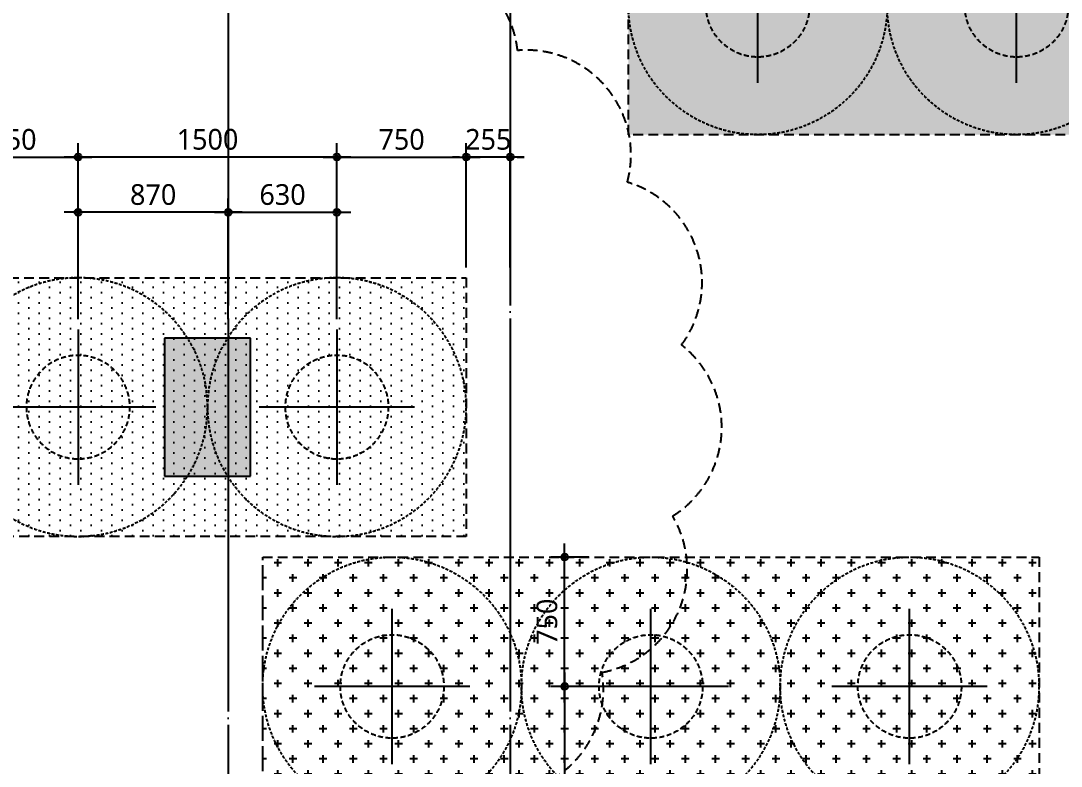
# Model space of a CAD drawing. Header units: millimetres. Extents: x 317501 to 814054, y -400799 to -14117.
# Drawn here: x 789252 to 795283, y -35089 to -30766 of the extents above; entities that cross this region are included whole.
import ezdxf
from ezdxf.xclip import XClip

# ---------------------------------------------------------------- set-up
doc = ezdxf.new("R2010")
doc.units = ezdxf.units.MM
doc.header["$LTSCALE"] = 38
doc.header["$XCLIPFRAME"] = 0
doc.linetypes.add('XS-기초$0$CEN', pattern=[62, 60, -1, 0, -1])
doc.linetypes.add('XS-기초$0$HID', pattern=[2.3, 1.5, -0.8])
doc.layers.get('Defpoints').update_dxf_attribs({"color": 145})
for name, color, linetype in [('CROSS', 15, 'Continuous'), ('DIM', 7, 'Continuous'), ('DOT', 3, 'Continuous'), ('XS-기초$0$252', 252, 'Continuous'), ('XS-기초$0$CEN', 1, 'XS-기초$0$CEN'), ('XS-기초$0$PILE', 3, 'XS-기초$0$HID'), ('XS-기초$0$WALL', 11, 'Continuous'), ('XS-기초$0$보강구간', 6, 'XS-기초$0$HID')]:
    doc.layers.add(name, color=color, linetype=linetype)
doc.layers.add('XS-기초$0$0106', color=30, linetype='XS-기초$0$HID', plot=False)
doc.layers.add('XS-기초$0$DEFPOINT', color=144, linetype='Continuous', plot=False)
doc.styles.add('맑은고딕', font='malgun.ttf')
doc.dimstyles.new('DIM_40', dxfattribs={"dimscale": 40, "dimtxt": 3, "dimasz": 1, "dimexe": 2, "dimexo": 1.5, "dimgap": 1, "dimtad": 1, "dimdec": 0, "dimzin": 0, "dimdsep": 46, "dimtxsty": '맑은고딕', "dimblk1": 'DIMDOT', "dimblk2": 'DIMDOT', "dimsah": 1, "dimcen": 0.09, "dimdle": 2, "dimclrd": 7, "dimclre": 7, "dimclrt": 6, "dimadec": 0, "dimazin": 0, "dimtfac": 1, "dimtdec": 0, "dimtix": 1, "dimtmove": 2, "dimatfit": 3, "dimldrblk": 'DIMDOT', "dimfxl": 0, "dimtolj": 1, "dimtzin": 0, "dimarcsym": 0})

# ---------------------------------------------------------------- blocks, each defined once
blk = doc.blocks.new('XS-기초$0$PILE-600')
at = {"layer": 'XS-기초$0$DEFPOINT', "color": 173, "linetype": 'XS-기초$0$HID', "ltscale": 0.3}
blk.add_circle((0, 0), 750, dxfattribs=at)
at = {"layer": 'XS-기초$0$PILE', "linetype": 'Continuous'}
for p, q in [((0, -450), (0, 450)), ((-450, 0), (450, 0))]:
    blk.add_line(p, q, dxfattribs=at)
at = {"layer": 'XS-기초$0$PILE', "ltscale": 0.5}
blk.add_circle((0, 0), 300, dxfattribs=at)
blk = doc.blocks.new('XS-기초$0$A$C762E058C')
at = {"layer": 'XS-기초$0$252'}
h = blk.add_hatch(color=256, dxfattribs=at)
h.dxf.hatch_style = 1
h.paths.add_polyline_path([(68150, -15900), (68150, -15100), (67650, -15100), (67650, -15900)])
h.paths.add_polyline_path([(60300, -15900), (60300, -15100), (59800, -15100), (59800, -15900)])
h.paths.add_polyline_path([(57590, -15900), (57340, -15900), (57340, -13415), (58140, -13415), (58140, -14615), (57590, -14615)])
h.paths.add_polyline_path([(58140, -12170), (58140, -10970), (57590, -10970), (57590, -8335), (58140, -8335), (58140, -6475), (57340, -6475), (57340, -12170)])
h.paths.add_polyline_path([(64580, -14615), (63780, -14615), (63780, -13415), (64580, -13415)])
h.paths.add_polyline_path([(68050, -13615), (67800, -13615), (67800, -12080), (68050, -12080)])
h.paths.add_polyline_path([(64580, -12170), (63780, -12170), (63780, -10970), (64580, -10970)])
h.paths.add_polyline_path([(70980, -12170), (70480, -12170), (70480, -10970), (71280, -10970), (71280, -15900), (70980, -15900), (70980, -14615), (70480, -14615), (70480, -13415), (70980, -13415)])
h.paths.add_polyline_path([(60310, -13615), (60560, -13615), (60560, -12080), (60310, -12080)])
h.paths.add_polyline_path([(50800, -12170), (50800, -10970), (50000, -10970), (50000, -12170)])
h.paths.add_polyline_path([(50800, -14615), (50800, -13415), (50000, -13415), (50000, -14615)])
h.paths.add_polyline_path([(46830, -13615), (47080, -13615), (47080, -12080), (46830, -12080)])
h.paths.add_polyline_path([(52175, -6475), (52175, -8335), (49225, -8335), (49225, -6475), (49925, -6475), (49925, -7635), (50700, -7635), (51475, -7635), (51475, -6475)])
h.paths.add_polyline_path([(63405, -6475), (63405, -7635), (64180, -7635), (64955, -7635), (64955, -6475), (65655, -6475), (65655, -8335), (62705, -8335), (62705, -6475)])
h.paths.add_polyline_path([(54570, -13615), (54320, -13615), (54320, -12080), (54570, -12080)])
h.paths.add_polyline_path([(62555, -4685), (62055, -4685), (62055, -2075), (61155, -2075), (61155, -2375), (61755, -2375), (61755, -4675), (56855, -4675), (56855, -2375), (57455, -2375), (57455, -2075), (56555, -2075), (56555, -4675), (54205, -4675), (54205, -4975), (61755, -4975), (61755, -5185), (62555, -5185)])
h.paths.add_polyline_path([(59965, -2075), (59965, -2375), (58645, -2375), (58645, -2075)], flags=17)
h.paths.add_polyline_path([(67650, -5185), (68450, -5185), (68450, -4685), (67650, -4685)])
h.paths.add_polyline_path([(80600, -5275), (80600, -4475), (80100, -4475), (80100, -5275)])
h.paths.add_polyline_path([(48285, -215), (48285, -340), (48285, -465), (51055, -465), (51055, -1885), (52105, -1885), (52105, -2375), (52405, -2375), (52405, -1585), (51355, -1585), (51355, -340), (51355, 905), (52405, 905), (52405, 1695), (52105, 1695), (52105, 1205), (51055, 1205), (51055, -215)])
h.paths.add_polyline_path([(48285, 7825), (48285, 7700), (48285, 7575), (51055, 7575), (51055, 6155), (52105, 6155), (52105, 5665), (52405, 5665), (52405, 6455), (51355, 6455), (51355, 7700), (51355, 8945), (52405, 8945), (52405, 9735), (52105, 9735), (52105, 9245), (51055, 9245), (51055, 7825)])
h.paths.add_polyline_path([(51405, 14290), (51405, 14540), (50775, 14540), (50775, 14290)])
h.paths.add_polyline_path([(52105, 13685), (52105, 14485), (52405, 14485), (52405, 13685)])
h.paths.add_polyline_path([(44765, 14270), (45065, 14270), (45065, 14670), (44765, 14670)])
h.paths.add_polyline_path([(45765, 14290), (45765, 14540), (47000, 14540), (47000, 14290)])
h.paths.add_polyline_path([(44765, 21250), (45065, 21250), (45065, 20850), (44765, 20850)])
h.paths.add_polyline_path([(45765, 21230), (45765, 20980), (47000, 20980), (47000, 21230)])
h.paths.add_polyline_path([(51405, 21230), (51405, 20980), (50775, 20980), (50775, 21230)])
h.paths.add_polyline_path([(52105, 21835), (52105, 21035), (52405, 21035), (52405, 21835)])
blk = doc.blocks.new('XS-기초')
at = {"layer": 'XS-기초$0$0106'}
blk.add_lwpolyline([(189041.9, 193275, 0.520567), (188857.6, 194252, 0.520567), (188330.1, 195094.7, 0.520567), (187531.8, 195687.4, 0.520567), (186572.5, 195948.5, 0.520567), (185584, 195842.2, 0.520567), (184702.1, 195383.1, 0.520567), (184048.1, 194634.3, 0.520567), (183711.8, 193698.7, 0.520567), (183739.4, 192704.8, 0.520567), (184127.2, 191789.4, 0.520567), (184821.8, 191078.1, 0.520567), (185727.8, 190668.7, 0.520567), (186720.7, 190617.5, 0.520567), (187664.1, 190931.5, 0.520567), (188428.2, 191567.6, 0.520567), (188908, 192438.3, 0.520567)], format="xyb", close=True, dxfattribs=at)
at = {"layer": 'XS-기초$0$CEN'}
for p, q in [((189230, 193245), (180065, 193245)), ((189230, 191610), (182490, 191610))]:
    blk.add_line(p, q, dxfattribs=at)
at = {"layer": 'XS-기초$0$WALL'}
for p, q in [((186760, 193615), (185960, 193615)), ((185960, 193615), (185960, 193115)), ((186760, 193115), (186760, 193615)), ((185960, 193115), (186760, 193115))]:
    blk.add_line(p, q, dxfattribs=at)
at = {"layer": 'XS-기초$0$보강구간'}
for points in [[(185610, 191865), (185610, 194865), (187110, 194865), (187110, 191865)], [(190940, 181925), (187940, 181925), (187940, 190925), (190940, 190925)]]:
    blk.add_lwpolyline(points, close=True, dxfattribs=at)
at = {"layer": 'XS-기초$0$보강구간', "color": 7}
blk.add_lwpolyline([(181715, 193045), (185490, 193045), (185490, 188545), (179490, 188545), (179490, 193045), (179765, 193045), (179765, 194375), (181715, 194375), (181715, 193045)], dxfattribs=at)
at = {"layer": 'XS-기초$0$252'}
blk.add_blockref('XS-기초$0$A$C762E058C', (118310, 198300), dxfattribs=at)
at = {"layer": 'XS-기초$0$PILE', "xscale": -1}
for p in [(186360, 194115), (186360, 192615)]:
    blk.add_blockref('XS-기초$0$PILE-600', p, dxfattribs=at)
at = {"layer": 'XS-기초$0$PILE'}
for p in [(184740, 192295), (184740, 190795), (188690, 190175), (184740, 189295), (188690, 188675)]:
    blk.add_blockref('XS-기초$0$PILE-600', p, dxfattribs=at)
blk = doc.blocks.new('DIMDOT')
at = {"layer": 'DIM', "linetype": 'Continuous'}
blk.add_line((-2, 0), (2, 0), dxfattribs=at)
for radius in [0.5, 0.25]:
    blk.add_circle((0, 0), radius, dxfattribs=at)
blk = doc.blocks.new('*D757')
at = {"layer": 'Defpoints', "color": 0, "linetype": 'Continuous', "transparency": 16777216}
for p in [(792604.1, -34626.8), (792404.1, -36126.8), (792604.1, -36126.8)]:
    blk.add_point(p, dxfattribs=at)
at = {"layer": 'DIM', "color": 7, "linetype": 'Continuous', "lineweight": -2, "transparency": 16777216}
for p, q in [((792544.1, -34626.8), (792324.1, -34626.8)), ((792404.1, -34666.8), (792404.1, -36086.8)), ((792544.1, -36126.8), (792324.1, -36126.8))]:
    blk.add_line(p, q, dxfattribs=at)
at = {"layer": 'DIM', "color": 7, "linetype": 'Continuous', "lineweight": -2, "transparency": 16777216, "xscale": 40, "yscale": 40, "zscale": 40}
for p, rotation in [((792404.1, -34626.8), 90), ((792404.1, -36126.8), 270)]:
    blk.add_blockref('DIMDOT', p, dxfattribs=dict(at, rotation=rotation))
at = {"layer": 'DIM', "color": 6, "linetype": 'Continuous', "transparency": 16777216, "insert": (792301.8, -35376.8), "char_height": 120, "attachment_point": 5, "rotation": 90, "style": '맑은고딕'}
blk.add_mtext('\\A1;1500', dxfattribs=at)
blk = doc.blocks.new('*D758')
at = {"layer": 'Defpoints', "color": 0, "linetype": 'Continuous', "transparency": 16777216}
for p in [(792404.1, -33876.8), (792604.1, -33876.8), (792604.1, -34626.8)]:
    blk.add_point(p, dxfattribs=at)
at = {"layer": 'DIM', "color": 7, "linetype": 'Continuous', "lineweight": -2, "transparency": 16777216}
for p, q in [((792544.1, -33876.8), (792324.1, -33876.8)), ((792404.1, -34586.8), (792404.1, -33916.8)), ((792544.1, -34626.8), (792324.1, -34626.8))]:
    blk.add_line(p, q, dxfattribs=at)
at = {"layer": 'DIM', "color": 7, "linetype": 'Continuous', "lineweight": -2, "transparency": 16777216, "xscale": 40, "yscale": 40, "zscale": 40}
for p, rotation in [((792404.1, -33876.8), 90), ((792404.1, -34626.8), 270)]:
    blk.add_blockref('DIMDOT', p, dxfattribs=dict(at, rotation=rotation))
at = {"layer": 'DIM', "color": 6, "linetype": 'Continuous', "transparency": 16777216, "insert": (792302.1, -34251.8), "char_height": 120, "attachment_point": 5, "rotation": 90, "style": '맑은고딕'}
blk.add_mtext('\\A1;750', dxfattribs=at)
blk = doc.blocks.new('*D759')
at = {"layer": 'Defpoints', "color": 0, "linetype": 'Continuous', "transparency": 16777216}
for p in [(789584.1, -31556.8), (789584.1, -32556.8), (791084.1, -32556.8)]:
    blk.add_point(p, dxfattribs=at)
at = {"layer": 'DIM', "color": 7, "linetype": 'Continuous', "lineweight": -2, "transparency": 16777216}
for p, q in [((789584.1, -32496.8), (789584.1, -31476.8)), ((791084.1, -32496.8), (791084.1, -31476.8)), ((791044.1, -31556.8), (789624.1, -31556.8))]:
    blk.add_line(p, q, dxfattribs=at)
at = {"layer": 'DIM', "color": 7, "linetype": 'Continuous', "lineweight": -2, "transparency": 16777216, "xscale": 40, "yscale": 40, "zscale": 40, "rotation": 180}
blk.add_blockref('DIMDOT', (789584.1, -31556.8), dxfattribs=at)
at = {"layer": 'DIM', "color": 7, "linetype": 'Continuous', "lineweight": -2, "transparency": 16777216, "xscale": 40, "yscale": 40, "zscale": 40}
blk.add_blockref('DIMDOT', (791084.1, -31556.8), dxfattribs=at)
at = {"layer": 'DIM', "color": 6, "linetype": 'Continuous', "transparency": 16777216, "insert": (790334.1, -31454.4), "char_height": 120, "attachment_point": 5, "style": '맑은고딕'}
blk.add_mtext('\\A1;1500', dxfattribs=at)
blk = doc.blocks.new('*D760')
at = {"layer": 'Defpoints', "color": 0, "linetype": 'Continuous', "transparency": 16777216}
for p in [(791834.1, -31556.8), (791834.1, -32256.8), (791084.1, -32556.8)]:
    blk.add_point(p, dxfattribs=at)
at = {"layer": 'DIM', "color": 7, "linetype": 'Continuous', "lineweight": -2, "transparency": 16777216}
for p, q in [((791084.1, -32496.8), (791084.1, -31476.8)), ((791834.1, -32196.8), (791834.1, -31476.8)), ((791124.1, -31556.8), (791794.1, -31556.8))]:
    blk.add_line(p, q, dxfattribs=at)
at = {"layer": 'DIM', "color": 7, "linetype": 'Continuous', "lineweight": -2, "transparency": 16777216, "xscale": 40, "yscale": 40, "zscale": 40, "rotation": 180}
blk.add_blockref('DIMDOT', (791084.1, -31556.8), dxfattribs=at)
at = {"layer": 'DIM', "color": 7, "linetype": 'Continuous', "lineweight": -2, "transparency": 16777216, "xscale": 40, "yscale": 40, "zscale": 40}
blk.add_blockref('DIMDOT', (791834.1, -31556.8), dxfattribs=at)
at = {"layer": 'DIM', "color": 6, "linetype": 'Continuous', "transparency": 16777216, "insert": (791459.1, -31454.8), "char_height": 120, "attachment_point": 5, "style": '맑은고딕'}
blk.add_mtext('\\A1;750', dxfattribs=at)
blk = doc.blocks.new('*D761')
at = {"layer": 'Defpoints', "color": 0, "linetype": 'Continuous', "transparency": 16777216}
for p in [(789584.1, -31556.8), (788834.1, -32256.8), (789584.1, -32556.8)]:
    blk.add_point(p, dxfattribs=at)
at = {"layer": 'DIM', "color": 7, "linetype": 'Continuous', "lineweight": -2, "transparency": 16777216}
for p, q in [((788834.1, -32196.8), (788834.1, -31476.8)), ((789584.1, -32496.8), (789584.1, -31476.8)), ((788874.1, -31556.8), (789544.1, -31556.8))]:
    blk.add_line(p, q, dxfattribs=at)
at = {"layer": 'DIM', "color": 7, "linetype": 'Continuous', "lineweight": -2, "transparency": 16777216, "xscale": 40, "yscale": 40, "zscale": 40, "rotation": 180}
blk.add_blockref('DIMDOT', (788834.1, -31556.8), dxfattribs=at)
at = {"layer": 'DIM', "color": 7, "linetype": 'Continuous', "lineweight": -2, "transparency": 16777216, "xscale": 40, "yscale": 40, "zscale": 40}
blk.add_blockref('DIMDOT', (789584.1, -31556.8), dxfattribs=at)
at = {"layer": 'DIM', "color": 6, "linetype": 'Continuous', "transparency": 16777216, "insert": (789209.1, -31454.8), "char_height": 120, "attachment_point": 5, "style": '맑은고딕'}
blk.add_mtext('\\A1;750', dxfattribs=at)
blk = doc.blocks.new('*D824')
at = {"layer": 'Defpoints', "color": 0, "linetype": 'Continuous', "transparency": 16777216}
for p in [(791834.1, -31556.8), (791834.1, -32256.8), (792089.1, -32256.8)]:
    blk.add_point(p, dxfattribs=at)
at = {"layer": 'DIM', "color": 7, "linetype": 'Continuous', "lineweight": -2, "transparency": 16777216}
for p, q in [((791834.1, -32196.8), (791834.1, -31476.8)), ((792089.1, -32196.8), (792089.1, -31476.8)), ((791794.1, -31556.8), (791754.1, -31556.8)), ((792089.1, -31556.8), (791834.1, -31556.8)), ((792129.1, -31556.8), (792169.1, -31556.8))]:
    blk.add_line(p, q, dxfattribs=at)
at = {"layer": 'DIM', "color": 7, "linetype": 'Continuous', "lineweight": -2, "transparency": 16777216, "xscale": 40, "yscale": 40, "zscale": 40}
blk.add_blockref('DIMDOT', (791834.1, -31556.8), dxfattribs=at)
at = {"layer": 'DIM', "color": 7, "linetype": 'Continuous', "lineweight": -2, "transparency": 16777216, "xscale": 40, "yscale": 40, "zscale": 40, "rotation": 180}
blk.add_blockref('DIMDOT', (792089.1, -31556.8), dxfattribs=at)
at = {"layer": 'DIM', "color": 6, "linetype": 'Continuous', "transparency": 16777216, "insert": (791961.6, -31454.8), "char_height": 120, "attachment_point": 5, "style": '맑은고딕'}
blk.add_mtext('\\A1;255', dxfattribs=at)
blk = doc.blocks.new('*D825')
at = {"layer": 'Defpoints', "color": 0, "linetype": 'Continuous', "transparency": 16777216}
for p in [(789584.1, -31876.8), (789584.1, -32556.8), (790454.1, -32556.8)]:
    blk.add_point(p, dxfattribs=at)
at = {"layer": 'DIM', "color": 7, "linetype": 'Continuous', "lineweight": -2, "transparency": 16777216}
for p, q in [((789584.1, -32496.8), (789584.1, -31796.8)), ((790454.1, -32496.8), (790454.1, -31796.8)), ((790414.1, -31876.8), (789624.1, -31876.8))]:
    blk.add_line(p, q, dxfattribs=at)
at = {"layer": 'DIM', "color": 7, "linetype": 'Continuous', "lineweight": -2, "transparency": 16777216, "xscale": 40, "yscale": 40, "zscale": 40, "rotation": 180}
blk.add_blockref('DIMDOT', (789584.1, -31876.8), dxfattribs=at)
at = {"layer": 'DIM', "color": 7, "linetype": 'Continuous', "lineweight": -2, "transparency": 16777216, "xscale": 40, "yscale": 40, "zscale": 40}
blk.add_blockref('DIMDOT', (790454.1, -31876.8), dxfattribs=at)
at = {"layer": 'DIM', "color": 6, "linetype": 'Continuous', "transparency": 16777216, "insert": (790019.1, -31774.8), "char_height": 120, "attachment_point": 5, "style": '맑은고딕'}
blk.add_mtext('\\A1;870', dxfattribs=at)
blk = doc.blocks.new('*D826')
at = {"layer": 'Defpoints', "color": 0, "linetype": 'Continuous', "transparency": 16777216}
for p in [(791084.1, -31876.8), (790454.1, -32556.8), (791084.1, -32556.8)]:
    blk.add_point(p, dxfattribs=at)
at = {"layer": 'DIM', "color": 7, "linetype": 'Continuous', "lineweight": -2, "transparency": 16777216}
for p, q in [((790454.1, -32496.8), (790454.1, -31796.8)), ((791084.1, -32496.8), (791084.1, -31796.8)), ((790494.1, -31876.8), (791044.1, -31876.8))]:
    blk.add_line(p, q, dxfattribs=at)
at = {"layer": 'DIM', "color": 7, "linetype": 'Continuous', "lineweight": -2, "transparency": 16777216, "xscale": 40, "yscale": 40, "zscale": 40, "rotation": 180}
blk.add_blockref('DIMDOT', (790454.1, -31876.8), dxfattribs=at)
at = {"layer": 'DIM', "color": 7, "linetype": 'Continuous', "lineweight": -2, "transparency": 16777216, "xscale": 40, "yscale": 40, "zscale": 40}
blk.add_blockref('DIMDOT', (791084.1, -31876.8), dxfattribs=at)
at = {"layer": 'DIM', "color": 6, "linetype": 'Continuous', "transparency": 16777216, "insert": (790769.1, -31774.8), "char_height": 120, "attachment_point": 5, "style": '맑은고딕'}
blk.add_mtext('\\A1;630', dxfattribs=at)

msp = doc.modelspace()

# ---------------------------------------------------------------- hatches: boundary and pattern name
at = {"layer": 'CROSS'}
h = msp.add_hatch(dxfattribs=at)
h.set_pattern_fill('CROSS', color=256, scale=350, angle=90, style=0)
h.set_pattern_definition([(90, (441441.62, 9993.23), (-87.5, 87.5), [43.75, -131.25]), (180, (441463.5, 10015.105), (-87.5, -87.5), [43.75, -131.25])])
h.paths.add_polyline_path([(795154.1, -33876.8), (795154.1, -39876.8), (790654.1, -39876.8), (790654.1, -39601.8), (789324.1, -39601.8), (789324.1, -37651.8), (790654.1, -37651.8), (790654.1, -33876.8)])
at = {"layer": 'DOT'}
h = msp.add_hatch(dxfattribs=at)
h.set_pattern_fill('DOTS', color=256, scale=60, style=0)
h.set_pattern_definition([(360, (1022639.12, -194611.77), (30, 60), [0, -60])])
h.paths.add_polyline_path([(801774.1, -28426.8), (801774.1, -31426.8), (792774.1, -31426.8), (792774.1, -28426.8)])
h = msp.add_hatch(dxfattribs=at)
h.set_pattern_fill('DOTS', color=256, scale=60, angle=90, style=0)
h.set_pattern_definition([(90, (955019.12, 196108.23), (-60, 30), [0, -60])])
h.paths.add_polyline_path([(788834.1, -32256.8), (791834.1, -32256.8), (791834.1, -33756.8), (788834.1, -33756.8)])

# ---------------------------------------------------------------- block references
ref = msp.add_blockref('XS-기초', (983699.1, -219366.8), dxfattribs=dict(rotation=90))
XClip(ref).set_block_clipping_path([(158870.0000000025, 179400.0000000027), (192729.9999999939, 200465.000000001)])

# ---------------------------------------------------------------- dimensions: what is measured, and where the dimension line sits
at = {"layer": 'DIM', "linetype": 'Continuous'}
for base, p1, p2, picture, middle in [((789584.1, -31556.8), (788834.1, -32256.8), (789584.1, -32556.8), '*D761', (789209.1, -31454.8)), ((791834.1, -31556.8), (791084.1, -32556.8), (791834.1, -32256.8), '*D760', (791459.1, -31454.8)), ((791084.1, -31876.8), (790454.1, -32556.8), (791084.1, -32556.8), '*D826', (790769.1, -31774.8))]:
    dim = msp.add_linear_dim(base=base, p1=p1, p2=p2, dimstyle='DIM_40', override={"dimtix": 1, "dimatfit": 3}, dxfattribs=at)
    dim.commit()
    dim.dimension.update_dxf_attribs({"geometry": picture, "text_midpoint": middle})
for base, p1, p2, angle, picture, middle in [((789584.1, -31556.8), (791084.1, -32556.8), (789584.1, -32556.8), 180, '*D759', (790334.1, -31454.4)), ((791834.1, -31556.8), (792089.1, -32256.8), (791834.1, -32256.8), 180, '*D824', (791961.6, -31454.8)), ((789584.1, -31876.8), (790454.1, -32556.8), (789584.1, -32556.8), 180, '*D825', (790019.1, -31774.8)), ((792404.1, -33876.8), (792604.1, -34626.8), (792604.1, -33876.8), 90, '*D758', (792302.1, -34251.8)), ((792404.1, -36126.8), (792604.1, -34626.8), (792604.1, -36126.8), 270, '*D757', (792301.8, -35376.8))]:
    dim = msp.add_linear_dim(base=base, p1=p1, p2=p2, angle=angle, dimstyle='DIM_40', override={"dimtix": 1, "dimatfit": 3}, dxfattribs=at)
    dim.commit()
    dim.dimension.update_dxf_attribs({"geometry": picture, "text_midpoint": middle})

doc.saveas('drawing.dxf')
